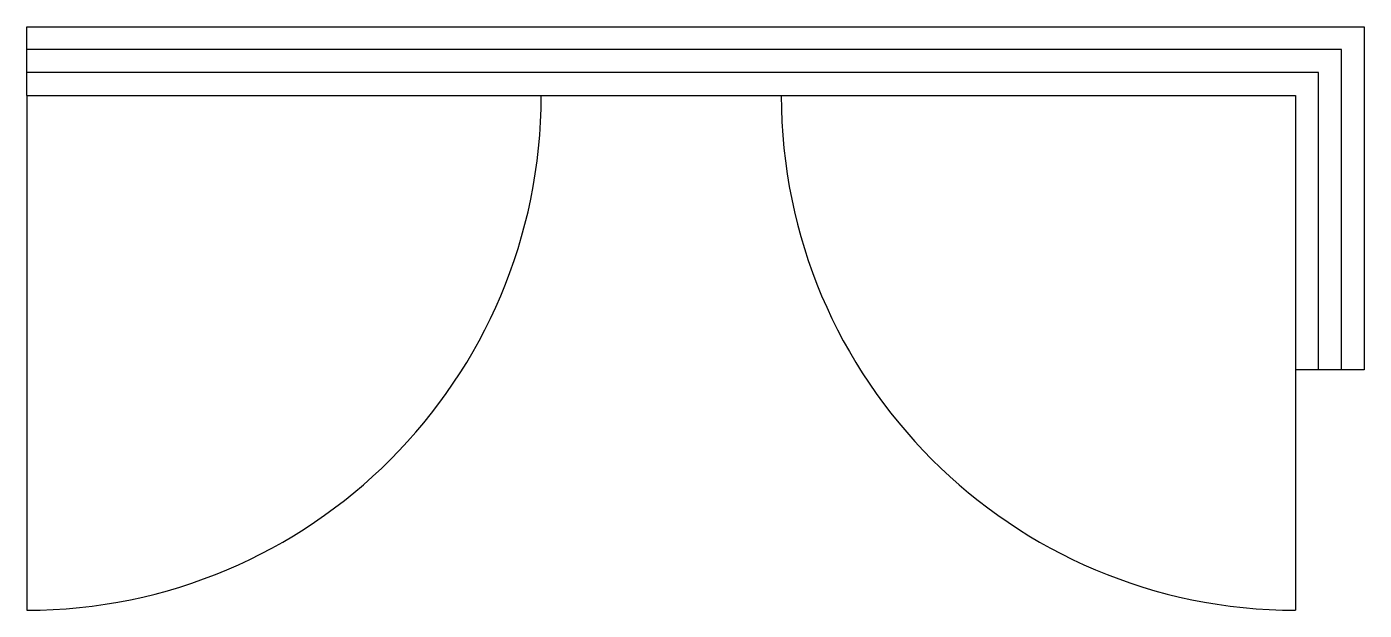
# Model space of a CAD drawing. Extents: x 0 to 1950, y -850 to 0.
import ezdxf

# ---------------------------------------------------------------- set-up
doc = ezdxf.new("R2010")
doc.units = 0
doc.header["$LTSCALE"] = 25
doc.layers.add('Sunac_Gridline_Glass', color=134, linetype='Continuous')

msp = doc.modelspace()

# ---------------------------------------------------------------- linework, layer by layer
at = {"layer": 'Sunac_Gridline_Glass'}
for p, q in [((0, -100), (0, 0)), ((0, 0), (1950, 0)), ((1950, 0), (1950, -500)), ((1916.7, -33.3), (0, -33.3)), ((1916.7, -500), (1916.7, -33.3)), ((1883.3, -66.7), (0, -66.7)), ((1883.3, -500), (1883.3, -66.7)), ((0, -100), (1850, -100)), ((0, -100), (0, -850)), ((1850, -100), (1850, -850)), ((1950, -500), (1850, -500))]:
    msp.add_line(p, q, dxfattribs=at)
for centre, start, end in [((0, -100), 270, 360), ((1850, -100), 180, 270)]:
    msp.add_arc(centre, 750, start, end, dxfattribs=at)

doc.saveas('drawing.dxf')
